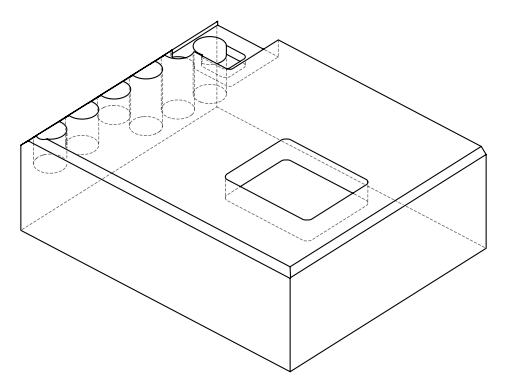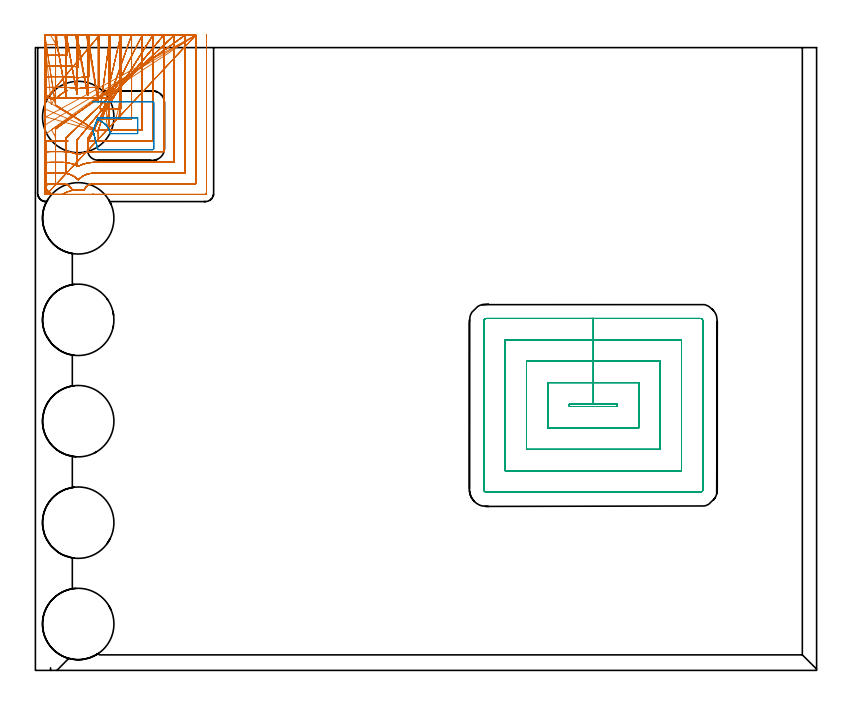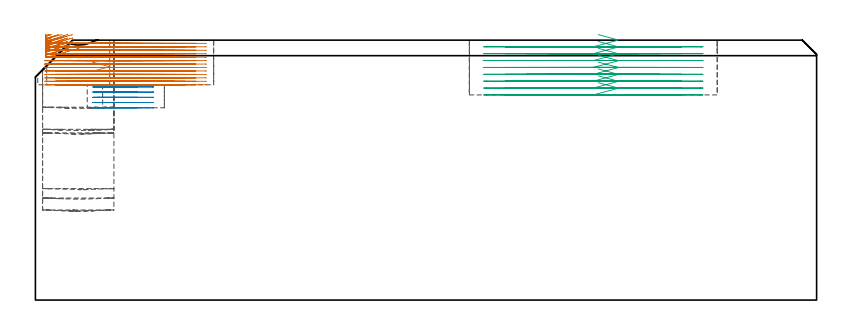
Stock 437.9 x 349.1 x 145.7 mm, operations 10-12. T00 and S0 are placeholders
(PLAN: 12 operations, 4 tool changes, 115.2 min)
(1 INDEXABLE_INSERT_DRILL_BLIND_HOLE_FROM_SOLID | STEP1POCKET | NXT0302_035 | 0.21 min | 63084 mm3)
(2 INDEXABLE_INSERT_DRILL_BLIND_HOLE_FROM_SOLID_1 | STEP1POCKET_1 | NXT0302_035 | 0.22 min | 65597 mm3)
(3 INDEXABLE_INSERT_DRILL_BLIND_HOLE_FROM_SOLID_2 | STEP1POCKET_2 | NXT0302_035 | 0.16 min | 47512 mm3)
(4 INDEXABLE_INSERT_DRILL_BLIND_HOLE_FROM_SOLID_3 | STEP1POCKET_3 | NXT0302_035 | 0.35 min | 104787 mm3)
(5 INDEXABLE_INSERT_DRILL_BLIND_HOLE_FROM_SOLID_4 | STEP1POCKET_4 | NXT0302_035 | 0.37 min | 111447 mm3)
(6 INDEXABLE_INSERT_DRILL_BLIND_HOLE_FROM_SOLID_5 | STEP1POCKET_5 | NXT0302_035 | 0.3 min | 119852 mm3)
(7 AREA_MILL | FG_CHAMFER_SURFACE | UGT0205_001 | 8.5 min | 11190 mm3)
(8 AREA_MILL_1 | FG_CHAMFER_SURFACE_1 | UGT0205_001 | 13.43 min | 16077 mm3)
(9 AREA_MILL_2 | FG_CHAMFER_SURFACE_2 | UGT0205_001 | 11.54 min | 50862 mm3)
(10 MILL_OPEN_POCKET | POCKET_OPEN | NXT0201_009 | Follow Part, ap 2, ae 75% | 56.84 min | 164980 mm3)
(11 MILL_OPEN_POCKET_1 | POCKET_OPEN_1 | NXT0201_011 | Follow Part, ap 3, ae 75% | 1.81 min | 16155 mm3)
(12 MILL_RECTANGULAR_POCKET | POCKET_RECTANGULAR_STRAIGHT | UGT0201_008 | Follow Part, ap 4, ae 75% | 21.52 min | 481241 mm3)
(TOOL NXT0302_035 | Index. Insert Drill 40mm [880-D4000L40-05] | D40 PA176 FL200 Z2)
(TOOL UGT0205_001 | Chamfer Mill 20 x 3 x 45 deg. | D20 FL50 Z2)
(TOOL NXT0201_009 | ENDMILL 8mm [2P460-0800-NA 1630] | D8 FL26 Z6)
(TOOL NXT0201_011 | ENDMILL 12mm [2P460-1200-NA 1630] | D12 FL38 Z6)
(TOOL UGT0201_008 | End Mill 16 mm | D16 FL32 Z4)
(OP 10 MILL_OPEN_POCKET)
G17 G21 G94 G90
T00 M6
G54
G17 G0 G90 X5.8 Y332.385 S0 M3
G43 Z155.826 H1
Z148.826
G94 G1 Y349.1 Z144.347 F250.
Y349.383 Z144.271
X5.879 Y349.941 Z144.12
X6.036 Y350.483 Z143.969
X6.152 Y350.741 Z143.893
G2 X9.298 Y350.8 R84. F500.
G1 X11.9
Y353.1
Y356.1 F250.
G0 X5.8 Y326.312 Z148.826
G1 Y344.722 Z143.893
G2 X9.298 Y344.8 R78. F500.
G1 X15.259
G2 X17.9 Y344.755 R78.
G1 Y353.1
Y356.1 F250.
G0 X7.631 Y320.943 Z148.826
G1 X7.206 Y321.236 Z148.687
X6.652 Y321.81 Z148.474
X6.223 Y322.482 Z148.26
X5.935 Y323.225 Z148.046
X5.8 Y324.011 Z147.833
Y324.294 Z147.757
Y338.715 Z143.893
G2 X9.298 Y338.8 R72. F500.
G1 X15.259
G2 X23.9 Y338.28 R72.
G1 Y353.1
Y356.1 F250.
G0 X13.031 Y321.858 Z148.826
G1 X12.353 Y321.201 Z148.573
X11.691 Y320.757 Z148.359
X10.954 Y320.453 Z148.145
X10.172 Y320.301 Z147.932
X9.375 Y320.306 Z147.718
X8.594 Y320.469 Z147.505
X7.862 Y320.783 Z147.291
X7.206 Y321.236 Z147.077
X6.652 Y321.81 Z146.864
X6.223 Y322.482 Z146.65
X5.935 Y323.225 Z146.437
X5.8 Y324.011 Z146.223
Y324.294 Z146.147
Y332.707 Z143.893
G2 X9.298 Y332.8 R66. F500.
G1 X15.259
G2 X23.992 Y332.22 R66.
X29.9 Y332.74 R66.
G1 Y353.1
Y356.1 F250.
G0 X18.075 Y325.06 Z148.826
G1 X17.819 Y324.968 Z148.753
X16.376 Y324.277 Z148.324
X15.888 Y323.991 Z148.172
X15.379 Y323.684 Z148.013
X14.139 Y322.801 Z147.605
X12.98 Y321.815 Z147.197
X12.558 Y321.396 Z147.038
X12.353 Y321.201 Z146.962
X11.691 Y320.757 Z146.749
X10.954 Y320.453 Z146.535
X10.172 Y320.301 Z146.322
X9.375 Y320.306 Z146.108
X8.594 Y320.469 Z145.894
X7.862 Y320.783 Z145.681
X7.206 Y321.236 Z145.467
X6.652 Y321.81 Z145.254
X6.223 Y322.482 Z145.04
X5.935 Y323.225 Z144.826
X5.8 Y324.011 Z144.613
Y326.698 Z143.893
G2 X9.298 Y326.8 R60. F500.
G1 X15.259
G2 X23.751 Y326.196 R60.
X24.234 Y326.196 R16.001
X32.725 Y326.8 R60.
G1 X35.9
Y353.1
Y356.1 F250.
X6.387 Y320.742 F500.
X7.886 Y320.782 F250.
G2 X9.298 Y320.8 R54.
G1 X11.748
X14.748
X32.981 F500.
X35.981 F250.
X41.9 F500.
Y353.1
Y356.1 F250.
X36.322 Y314.8 F500.
X39.322 F250.
X47.9 F500.
Y353.1
Y356.1 F250.
X36.937 Y308.8 F500.
X39.937 F250.
X53.9 F500.
Y353.1
Y356.1 F250.
X35.181 Y302.8 F500.
X38.181 F250.
X59.9 F500.
Y353.1
Y356.1 F250.
X29.732 Y296.8 F500.
X32.732 F250.
X65.9 F500.
Y353.1
Y356.1 F250.
G0 X5.801 Y278.192 Z148.826
G1 Y296.102 Z144.027
Y296.351 Z143.96
X5.832 Y296.599 Z143.893
G2 X9.298 Y296.8 R30. F500.
G1 X15.259
X18.259 F250.
G0 X5.801 Y272.135 Z148.826
G1 Y290.544 Z143.893
G2 X9.298 Y290.8 R24. F500.
G1 X15.259
G2 X23.992 Y289.155 R24.
X32.725 Y290.8 R24.
G1 X71.9
Y353.1
Y356.1 F250.
G0 X8.808 Y267.283 Z148.826
G1 X8.75 Y267.333 Z148.805
X8.076 Y267.839 Z148.579
X7.579 Y268.172 Z148.419
X7.343 Y268.329 Z148.343
X6.848 Y268.785 Z148.163
X6.436 Y269.317 Z147.982
X6.118 Y269.911 Z147.802
X5.905 Y270.549 Z147.622
X5.801 Y271.214 Z147.441
Y284.457 Z143.893
G2 X9.298 Y284.8 R18. F500.
G1 X15.259
G2 X23.992 Y282.539 R18.
X32.725 Y284.8 R18.
G1 X77.9
Y353.1
Y356.1 F250.
G0 X14.788 Y266.8 Z148.826
G1 X9.298 Z147.355
X8.803 Y267.287 Z147.169
X8.75 Y267.333 Z147.15
X8.076 Y267.839 Z146.924
X7.579 Y268.172 Z146.764
X7.343 Y268.329 Z146.688
X6.848 Y268.785 Z146.507
X6.436 Y269.317 Z146.327
X6.118 Y269.911 Z146.147
X5.905 Y270.549 Z145.966
X5.801 Y271.214 Z145.786
Y278.279 Z143.893
G2 X9.298 Y278.8 R12. F500.
G1 X15.259
G2 X23.992 Y275.03 R12.
X32.725 Y278.8 R12.
G1 X83.9
Y353.1
Y356.1 F250.
G0 X20.907 Y269.084 Z148.826
G1 X20.058 Y268.913 Z148.593
X18.546 Y268.45 Z148.17
X17.088 Y267.84 Z147.746
X16.586 Y267.578 Z147.595
X15.913 Y267.205 Z147.388
X15.333 Y266.849 Z147.206
X15.259 Y266.8 Z147.182
X9.298 Z145.585
X8.803 Y267.287 Z145.399
X8.75 Y267.333 Z145.38
X8.076 Y267.839 Z145.154
X7.579 Y268.172 Z144.994
X7.343 Y268.329 Z144.918
X6.848 Y268.785 Z144.738
X6.436 Y269.317 Z144.557
X6.118 Y269.911 Z144.377
X5.905 Y270.549 Z144.197
X5.801 Y271.214 Z144.016
Y271.497 Z143.941
Y271.675 Z143.893
G2 X9.298 Y272.8 R6. F500.
G1 X15.259
G2 X20.811 Y269.074 R6.
X27.172 Y269.073 R16.012
X32.725 Y272.8 R6.
G1 X89.9
Y353.1
Y356.1 F250.
X6.298 Y266.8 F500.
X9.298 F250.
X15.259
X18.259
X29.725 F500.
X32.725 F250.
X95.3 F500.
G3 X95.9 Y267.4 R0.6
G1 Y353.1
Y356.1 F250.
G0 X5.8 Y332.385 Z146.893
G1 Y349.383 Z142.338
X5.879 Y349.941 Z142.187
X6.036 Y350.483 Z142.036
X6.152 Y350.741 Z141.96
G2 X9.298 Y350.8 R84. F500.
G1 X11.9
Y353.1
Y356.1 F250.
G0 X5.8 Y326.312 Z146.893
G1 Y344.722 Z141.96
G2 X9.298 Y344.8 R78. F500.
G1 X15.259
G2 X17.9 Y344.755 R78.
G1 Y353.1
Y356.1 F250.
G0 X7.625 Y320.934 Z146.893
G1 X7.092 Y321.336 Z146.714
X6.583 Y321.9 Z146.511
X6.19 Y322.549 Z146.307
X5.925 Y323.261 Z146.104
X5.8 Y324.011 Z145.9
Y324.294 Z145.824
Y338.715 Z141.96
G2 X9.298 Y338.8 R72. F500.
G1 X15.259
G2 X23.9 Y338.28 R72.
G1 Y353.1
Y356.1 F250.
G0 X13.03 Y321.856 Z146.893
G1 X12.566 Y321.404 Z146.719
X12.362 Y321.208 Z146.643
X11.795 Y320.815 Z146.458
X11.169 Y320.525 Z146.274
X10.897 Y320.447 Z146.198
X10.625 Y320.369 Z146.122
X9.87 Y320.284 Z145.918
X9.113 Y320.343 Z145.715
X8.38 Y320.544 Z145.511
X7.699 Y320.879 Z145.308
X7.092 Y321.336 Z145.104
X6.583 Y321.9 Z144.901
X6.19 Y322.549 Z144.697
X5.925 Y323.261 Z144.494
X5.8 Y324.011 Z144.29
Y324.294 Z144.215
Y332.707 Z141.96
G2 X9.298 Y332.8 R66. F500.
G1 X15.259
G2 X23.992 Y332.22 R66.
X29.9 Y332.74 R66.
G1 Y353.1
Y356.1 F250.
G0 X18.075 Y325.055 Z146.893
G1 X17.726 Y324.926 Z146.793
X16.298 Y324.233 Z146.368
X15.811 Y323.944 Z146.216
X15.304 Y323.635 Z146.057
X14.476 Y323.057 Z145.786
X14.011 Y322.687 Z145.627
X13.505 Y322.278 Z145.453
X13.032 Y321.858 Z145.283
X12.566 Y321.404 Z145.109
X12.362 Y321.208 Z145.033
X11.795 Y320.815 Z144.848
X11.169 Y320.525 Z144.663
X10.897 Y320.447 Z144.588
X10.625 Y320.369 Z144.512
X9.87 Y320.284 Z144.308
X9.113 Y320.343 Z144.105
X8.38 Y320.544 Z143.901
X7.699 Y320.879 Z143.698
X7.092 Y321.336 Z143.494
X6.583 Y321.9 Z143.291
X6.19 Y322.549 Z143.087
X5.925 Y323.261 Z142.884
X5.8 Y324.011 Z142.68
Y324.294 Z142.604
Y326.698 Z141.96
G2 X9.298 Y326.8 R60. F500.
G1 X15.259
G2 X23.779 Y326.192 R60.
X24.205 Y326.192 R16.006
X32.725 Y326.8 R60.
G1 X35.9
Y353.1
Y356.1 F250.
X6.387 Y320.742 F500.
X7.886 Y320.782 F250.
G2 X9.298 Y320.8 R54.
G1 X11.748
X14.748
X32.975 F500.
X35.975 F250.
X41.9 F500.
Y353.1
Y356.1 F250.
X36.32 Y314.8 F500.
X39.32 F250.
X47.9 F500.
Y353.1
Y356.1 F250.
X36.937 Y308.8 F500.
X39.937 F250.
X53.9 F500.
Y353.1
Y356.1 F250.
X35.181 Y302.8 F500.
X38.181 F250.
X59.9 F500.
Y353.1
Y356.1 F250.
X29.732 Y296.8 F500.
X32.732 F250.
X65.9 F500.
Y353.1
Y356.1 F250.
G0 X5.801 Y278.192 Z146.893
G1 Y296.102 Z142.094
Y296.351 Z142.027
X5.832 Y296.599 Z141.96
G2 X9.298 Y296.8 R30. F500.
G1 X15.259
X18.259 F250.
G0 X5.801 Y272.135 Z146.893
G1 Y290.544 Z141.96
G2 X9.298 Y290.8 R24. F500.
G1 X15.259
G2 X23.992 Y289.155 R24.
X32.725 Y290.8 R24.
G1 X71.9
Y353.1
Y356.1 F250.
G0 X8.808 Y267.283 Z146.893
G1 X7.911 Y267.95 Z146.593
X7.579 Y268.172 Z146.486
X7.343 Y268.329 Z146.41
X6.848 Y268.785 Z146.23
X6.436 Y269.317 Z146.05
X6.118 Y269.911 Z145.869
X5.905 Y270.549 Z145.689
X5.801 Y271.214 Z145.508
Y271.497 Z145.433
Y284.457 Z141.96
G2 X9.298 Y284.8 R18. F500.
G1 X15.259
G2 X23.992 Y282.539 R18.
X32.725 Y284.8 R18.
G1 X77.9
Y353.1
Y356.1 F250.
G0 X14.788 Y266.8 Z146.893
G1 X9.298 Z145.422
X8.803 Y267.287 Z145.236
X8.75 Y267.333 Z145.217
X8.076 Y267.839 Z144.991
X7.911 Y267.95 Z144.938
X7.579 Y268.172 Z144.831
X7.343 Y268.329 Z144.755
X6.848 Y268.785 Z144.575
X6.436 Y269.317 Z144.394
X6.118 Y269.911 Z144.214
X5.905 Y270.549 Z144.033
X5.801 Y271.214 Z143.853
Y271.497 Z143.777
Y278.279 Z141.96
G2 X9.298 Y278.8 R12. F500.
G1 X15.259
G2 X23.992 Y275.03 R12.
X32.725 Y278.8 R12.
G1 X83.9
Y353.1
Y356.1 F250.
G0 X20.905 Y269.094 Z146.893
G1 X20.694 Y269.06 Z146.836
X19.242 Y268.683 Z146.434
X17.833 Y268.173 Z146.032
X17.318 Y267.937 Z145.88
X16.595 Y267.583 Z145.665
X15.912 Y267.204 Z145.455
X15.333 Y266.849 Z145.273
X15.259 Y266.8 Z145.25
X9.298 Z143.652
X8.803 Y267.287 Z143.466
X8.75 Y267.333 Z143.448
X8.076 Y267.839 Z143.222
X7.911 Y267.95 Z143.169
X7.579 Y268.172 Z143.061
X7.343 Y268.329 Z142.986
X6.848 Y268.785 Z142.805
X6.436 Y269.317 Z142.625
X6.118 Y269.911 Z142.444
X5.905 Y270.549 Z142.264
X5.801 Y271.214 Z142.084
Y271.497 Z142.008
Y271.675 Z141.96
G2 X9.298 Y272.8 R6. F500.
G1 X15.259
G2 X20.811 Y269.074 R6.
X27.172 Y269.073 R16.012
X32.725 Y272.8 R6.
G1 X89.9
Y353.1
Y356.1 F250.
X6.298 Y266.8 F500.
X9.298 F250.
X15.259
X18.259
X29.725 F500.
X32.725 F250.
X95.3 F500.
G3 X95.9 Y267.4 R0.6
G1 Y353.1
Y356.1 F250.
G0 X5.8 Y332.387 Z144.96
G1 Y349.1 Z140.482
Y349.383 Z140.406
X5.879 Y349.943 Z140.255
X6.037 Y350.485 Z140.103
X6.153 Y350.743 Z140.027
G2 X9.238 Y350.8 R84. F500.
G1 X11.9
Y353.1
Y356.1 F250.
G0 X5.8 Y326.315 Z144.96
G1 Y344.724 Z140.027
G2 X9.238 Y344.8 R78. F500.
G1 X15.259
G2 X17.9 Y344.755 R78.
G1 Y353.1
Y356.1 F250.
G0 X7.624 Y320.942 Z144.96
G1 X7.392 Y321.087 Z144.887
X6.881 Y321.545 Z144.703
X6.455 Y322.082 Z144.519
X6.128 Y322.684 Z144.336
X5.907 Y323.333 Z144.152
X5.8 Y324.011 Z143.968
Y324.294 Z143.892
Y338.718 Z140.027
G2 X9.238 Y338.8 R72. F500.
G1 X15.259
G2 X23.9 Y338.28 R72.
G1 Y353.1
Y356.1 F250.
G0 X13.027 Y321.853 Z144.96
G1 X12.566 Y321.404 Z144.788
X12.362 Y321.208 Z144.712
X11.8 Y320.818 Z144.529
X11.18 Y320.529 Z144.345
X10.521 Y320.349 Z144.162
X9.84 Y320.284 Z143.979
X9.158 Y320.336 Z143.796
X8.494 Y320.502 Z143.612
X8.234 Y320.613 Z143.537
X7.974 Y320.724 Z143.461
X7.392 Y321.087 Z143.277
X6.881 Y321.545 Z143.093
X6.455 Y322.082 Z142.91
X6.128 Y322.684 Z142.726
X5.907 Y323.333 Z142.542
X5.8 Y324.011 Z142.358
Y324.294 Z142.283
Y332.71 Z140.027
G2 X9.238 Y332.8 R66. F500.
G1 X15.259
G2 X23.999 Y332.219 R66.
X29.9 Y332.739 R66.
G1 Y353.1
Y356.1 F250.
G0 X18.072 Y325.049 Z144.96
G1 X17.471 Y324.815 Z144.787
X16.09 Y324.118 Z144.373
X15.244 Y323.59 Z144.106
X14.736 Y323.248 Z143.941
X14.206 Y322.852 Z143.764
X13.032 Y321.858 Z143.352
X12.566 Y321.404 Z143.178
X12.362 Y321.208 Z143.102
X11.8 Y320.818 Z142.919
X11.18 Y320.529 Z142.735
X10.521 Y320.349 Z142.552
X9.84 Y320.284 Z142.369
X9.158 Y320.336 Z142.186
X8.494 Y320.502 Z142.002
X8.234 Y320.613 Z141.926
X7.974 Y320.724 Z141.851
X7.392 Y321.087 Z141.667
X6.881 Y321.545 Z141.483
X6.455 Y322.082 Z141.3
X6.128 Y322.684 Z141.116
X5.907 Y323.333 Z140.932
X5.8 Y324.011 Z140.748
Y324.294 Z140.673
Y326.701 Z140.027
G2 X9.238 Y326.8 R60. F500.
G1 X15.259
G2 X23.779 Y326.192 R60.
X24.217 Y326.192 R16.006
X32.739 Y326.8 R60.
G1 X35.9
Y353.1
Y356.1 F250.
X6.384 Y320.745 F500.
X7.883 Y320.783 F250.
G2 X9.238 Y320.8 R54.
G1 X11.748
X14.748
X32.975 F500.
X35.975 F250.
X41.9 F500.
Y353.1
Y356.1 F250.
X36.32 Y314.8 F500.
X39.32 F250.
X47.9 F500.
Y353.1
Y356.1 F250.
X36.937 Y308.8 F500.
X39.937 F250.
X53.9 F500.
Y353.1
Y356.1 F250.
X35.181 Y302.8 F500.
X38.181 F250.
X59.9 F500.
Y353.1
Y356.1 F250.
X29.732 Y296.799 F500.
X32.732 Y296.8 F250.
X65.9 F500.
Y353.1
Y356.1 F250.
G0 X5.801 Y278.199 Z144.96
G1 Y296.102 Z140.163
Y296.355 Z140.095
X5.833 Y296.606 Z140.027
G2 X9.238 Y296.8 R30. F500.
G1 X15.259
X18.259 F250.
G0 X5.801 Y272.143 Z144.96
G1 Y290.553 Z140.027
G2 X9.238 Y290.8 R24. F500.
G1 X15.259
G2 X23.999 Y289.152 R24.
X32.739 Y290.8 R24.
G1 X71.9
Y353.1
Y356.1 F250.
G0 X8.793 Y267.285 Z144.96
G1 X8.743 Y267.338 Z144.941
X8.076 Y267.839 Z144.717
X7.343 Y268.329 Z144.481
X6.848 Y268.785 Z144.3
X6.436 Y269.317 Z144.12
X6.118 Y269.911 Z143.94
X5.905 Y270.549 Z143.759
X5.801 Y271.214 Z143.579
Y271.497 Z143.503
Y284.469 Z140.027
G2 X9.238 Y284.8 R18. F500.
G1 X15.259
G2 X23.999 Y282.536 R18.
X32.739 Y284.8 R18.
G1 X77.9
Y353.1
Y356.1 F250.
G0 X14.751 Y266.8 Z144.96
G1 X9.238 Z143.483
X8.743 Y267.338 Z143.287
X8.076 Y267.839 Z143.063
X7.343 Y268.329 Z142.827
X6.848 Y268.785 Z142.647
X6.436 Y269.317 Z142.466
X6.118 Y269.911 Z142.286
X5.905 Y270.549 Z142.106
X5.801 Y271.214 Z141.925
Y278.297 Z140.027
G2 X9.238 Y278.8 R12. F500.
G1 X15.259
G2 X23.999 Y275.023 R12.
X32.739 Y278.8 R12.
G1 X83.9
Y353.1
Y356.1 F250.
G0 X20.843 Y269.088 Z144.96
G1 X20.697 Y269.064 Z144.92
X19.244 Y268.686 Z144.518
X17.834 Y268.173 Z144.116
X17.32 Y267.937 Z143.964
X16.577 Y267.573 Z143.743
X15.912 Y267.204 Z143.539
X15.259 Y266.8 Z143.333
X9.238 Z141.72
X8.743 Y267.338 Z141.524
X8.076 Y267.839 Z141.3
X7.343 Y268.329 Z141.064
X6.848 Y268.785 Z140.884
X6.436 Y269.317 Z140.704
X6.118 Y269.911 Z140.523
X5.905 Y270.549 Z140.343
X5.801 Y271.214 Z140.162
Y271.497 Z140.087
Y271.718 Z140.027
G2 X9.238 Y272.8 R6. F500.
G1 X15.259
G2 X20.81 Y269.077 R6.
X27.188 Y269.077 R16.
X32.739 Y272.8 R6.
G1 X89.9
Y353.1
Y356.1 F250.
X6.238 Y266.8 F500.
X9.238 F250.
X15.259
X18.259
X29.739 F500.
X32.739 F250.
X95.3 F500.
G3 X95.9 Y267.4 R0.6
G1 Y353.1
Y356.1 F250.
G0 X5.8 Y332.433 Z143.027
G1 Y349.1 Z138.561
Y349.383 Z138.486
X5.884 Y349.965 Z138.328
X6.053 Y350.528 Z138.17
X6.172 Y350.785 Z138.095
G2 X7.753 Y350.8 R84. F500.
G1 X11.9
Y353.1
Y356.1 F250.
G0 X5.8 Y326.366 Z143.027
G1 Y344.776 Z138.095
G2 X7.753 Y344.8 R78. F500.
G1 X15.259
G2 X17.9 Y344.755 R78.
G1 Y353.1
Y356.1 F250.
G0 X7.581 Y320.977 Z143.027
G1 X7.219 Y321.225 Z142.91
X6.664 Y321.795 Z142.696
X6.232 Y322.464 Z142.483
X6.01 Y322.985 Z142.331
X5.872 Y323.491 Z142.191
X5.8 Y324.011 Z142.05
Y324.294 Z141.974
Y338.774 Z138.095
G2 X7.753 Y338.8 R72. F500.
G1 X15.259
G2 X23.9 Y338.28 R72.
G1 Y353.1
Y356.1 F250.
G0 X12.983 Y321.814 Z143.027
G1 X12.566 Y321.404 Z142.871
X12.362 Y321.208 Z142.795
X11.702 Y320.763 Z142.582
X10.967 Y320.457 Z142.368
X10.186 Y320.302 Z142.155
X9.389 Y320.305 Z141.941
X8.609 Y320.465 Z141.728
X7.876 Y320.775 Z141.515
X7.219 Y321.225 Z141.301
X6.664 Y321.795 Z141.088
X6.232 Y322.464 Z140.875
X6.01 Y322.985 Z140.723
X5.872 Y323.491 Z140.583
X5.8 Y324.011 Z140.442
Y324.294 Z140.366
Y332.771 Z138.095
G2 X7.753 Y332.8 R66. F500.
G1 X15.259
G2 X23.996 Y332.219 R66.
X29.9 Y332.739 R66.
G1 Y353.1
Y356.1 F250.
G0 X18.009 Y325.032 Z143.027
G1 X17.728 Y324.929 Z142.947
X17.215 Y324.689 Z142.796
X16.703 Y324.449 Z142.644
X16.111 Y324.13 Z142.464
X14.914 Y323.372 Z142.084
X14.434 Y323.013 Z141.924
X13.944 Y322.644 Z141.759
X13.003 Y321.834 Z141.427
X12.566 Y321.404 Z141.262
X12.362 Y321.208 Z141.186
X11.702 Y320.763 Z140.973
X10.967 Y320.457 Z140.76
X10.186 Y320.302 Z140.546
X9.389 Y320.305 Z140.333
X8.609 Y320.465 Z140.12
X7.876 Y320.775 Z139.906
X7.219 Y321.225 Z139.693
X6.664 Y321.795 Z139.48
X6.232 Y322.464 Z139.266
X6.01 Y322.985 Z139.115
X5.872 Y323.491 Z138.974
X5.8 Y324.011 Z138.834
Y324.294 Z138.758
Y326.768 Z138.095
G2 X7.753 Y326.8 R60. F500.
G1 X15.259
G2 X23.762 Y326.194 R60.
X24.229 Y326.194 R16.004
X32.733 Y326.8 R60.
G1 X35.9
Y353.1
Y356.1 F250.
X6.353 Y320.8 F500.
X7.853 F250.
X11.748
X14.748
X32.978 F500.
X35.978 F250.
X41.9 F500.
Y353.1
Y356.1 F250.
X36.321 Y314.8 F500.
X39.321 F250.
X47.9 F500.
Y353.1
Y356.1 F250.
X36.937 Y308.8 F500.
X39.937 F250.
X53.9 F500.
Y353.1
Y356.1 F250.
X35.181 Y302.8 F500.
X38.181 F250.
X59.9 F500.
Y353.1
Y356.1 F250.
X29.732 Y296.8 F500.
X32.732 F250.
X65.9 F500.
Y353.1
Y356.1 F250.
G0 X5.801 Y278.334 Z143.027
G1 X5.807 Y296.46 Z138.17
X5.852 Y296.74 Z138.095
G2 X7.753 Y296.8 R30. F500.
G1 X15.259
X18.259 F250.
G0 X5.801 Y272.311 Z143.027
G1 Y290.721 Z138.095
G2 X7.753 Y290.8 R24. F500.
G1 X15.259
G2 X23.996 Y289.153 R24.
X32.733 Y290.8 R24.
G1 X71.9
Y353.1
Y356.1 F250.
G0 X7.677 Y266.892 Z143.027
G1 X7.112 Y267.472 Z142.81
X6.902 Y267.663 Z142.734
X6.469 Y268.203 Z142.549
X6.134 Y268.81 Z142.363
X5.91 Y269.466 Z142.177
X5.801 Y270.15 Z141.992
Y270.433 Z141.916
Y284.694 Z138.095
G2 X7.753 Y284.8 R18. F500.
G1 X15.259
G2 X23.996 Y282.537 R18.
X32.733 Y284.8 R18.
G1 X77.9
Y353.1
Y356.1 F250.
G0 X13.687 Y266.8 Z143.027
G1 X7.753 Z141.437
X7.588 Y266.986 Z141.371
X7.198 Y267.394 Z141.219
X7.112 Y267.472 Z141.188
X6.902 Y267.663 Z141.112
X6.469 Y268.203 Z140.927
X6.134 Y268.81 Z140.741
X5.91 Y269.466 Z140.555
X5.801 Y270.15 Z140.369
Y270.433 Z140.294
Y278.64 Z138.095
G2 X7.753 Y278.8 R12. F500.
G1 X15.259
G2 X23.996 Y275.026 R12.
X32.733 Y278.8 R12.
G1 X83.9
Y353.1
Y356.1 F250.
G0 X19.412 Y268.725 Z143.027
G1 X19.16 Y268.658 Z142.957
X17.743 Y268.134 Z142.553
X16.382 Y267.48 Z142.148
X15.259 Y266.8 Z141.796
X7.753 Z139.785
X7.588 Y266.986 Z139.718
X7.198 Y267.394 Z139.567
X7.112 Y267.472 Z139.536
X6.902 Y267.663 Z139.46
X6.469 Y268.203 Z139.274
X6.134 Y268.81 Z139.089
X5.91 Y269.466 Z138.903
X5.801 Y270.15 Z138.717
Y270.433 Z138.641
Y272.474 Z138.095
G2 X7.753 Y272.8 R6. F500.
G1 X15.259
G2 X20.811 Y269.075 R6.
X27.181 Y269.075 R16.005
X32.733 Y272.8 R6.
G1 X89.9
Y353.1
Y356.1 F250.
X6.253 Y266.8 F500.
X7.753 F250.
X15.259 F500.
X18.259 F250.
X29.733 F500.
X32.733 F250.
X95.3 F500.
G3 X95.9 Y267.4 R0.6
G1 Y353.1
Y356.1 F250.
G0 X5.8 Y332.449 Z141.095
G1 Y349.1 Z136.633
Y349.383 Z136.557
X5.886 Y349.973 Z136.397
X6.059 Y350.543 Z136.238
X6.179 Y350.799 Z136.162
X6.547 Y350.8 F500.
X11.9
Y353.1
Y356.1 F250.
G0 X5.8 Y326.387 Z141.095
G1 Y344.796 Z136.162
G2 X6.547 Y344.8 R78. F500.
G1 X15.269
G2 X17.9 Y344.756 R78.
G1 Y353.1
Y356.1 F250.
G0 X7.564 Y320.989 Z141.095
G1 X7.207 Y321.235 Z140.978
X6.653 Y321.809 Z140.765
X6.223 Y322.481 Z140.551
X5.935 Y323.225 Z140.337
X5.8 Y324.011 Z140.124
Y338.796 Z136.162
G2 X6.547 Y338.8 R72. F500.
G1 X15.269
G2 X23.9 Y338.281 R72.
G1 Y353.1
Y356.1 F250.
G0 X12.966 Y321.798 Z141.095
G1 X12.561 Y321.399 Z140.942
X12.356 Y321.204 Z140.866
X11.694 Y320.759 Z140.653
X10.957 Y320.454 Z140.439
X10.175 Y320.301 Z140.225
X9.377 Y320.306 Z140.012
X8.596 Y320.469 Z139.798
X7.863 Y320.783 Z139.584
X7.207 Y321.235 Z139.371
X6.653 Y321.809 Z139.157
X6.223 Y322.481 Z138.943
X5.935 Y323.225 Z138.73
X5.8 Y324.011 Z138.516
Y332.796 Z136.162
G2 X6.547 Y332.8 R66. F500.
G1 X15.269
G2 X24.001 Y332.22 R66.
X29.9 Y332.739 R66.
G1 Y353.1
Y356.1 F250.
G0 X17.988 Y325.015 Z141.095
G1 X17.211 Y324.698 Z140.87
X16.136 Y324.145 Z140.546
X15.654 Y323.85 Z140.394
X15.146 Y323.531 Z140.234
X14.489 Y323.067 Z140.018
X14.02 Y322.694 Z139.858
X13.543 Y322.314 Z139.694
X12.997 Y321.829 Z139.499
X12.561 Y321.399 Z139.334
X12.356 Y321.204 Z139.259
X11.694 Y320.759 Z139.045
X10.957 Y320.454 Z138.831
X10.175 Y320.301 Z138.618
X9.377 Y320.306 Z138.404
X8.596 Y320.469 Z138.19
X7.863 Y320.783 Z137.976
X7.207 Y321.235 Z137.763
X6.653 Y321.809 Z137.549
X6.223 Y322.481 Z137.335
X5.935 Y323.225 Z137.122
X5.8 Y324.011 Z136.908
Y324.294 Z136.832
Y326.795 Z136.162
G2 X6.547 Y326.8 R60. F500.
G1 X15.269
G2 X23.771 Y326.194 R60.
X24.229 Y326.194 R16.004
X32.733 Y326.8 R60.
G1 X35.9
Y353.1
Y356.1 F250.
X6.353 Y320.8 F500.
X7.853 F250.
X11.748
X14.748
X32.978 F500.
X35.978 F250.
X41.9 F500.
Y353.1
Y356.1 F250.
X36.321 Y314.8 F500.
X39.321 F250.
X47.9 F500.
Y353.1
Y356.1 F250.
X36.937 Y308.8 F500.
X39.937 F250.
X53.9 F500.
Y353.1
Y356.1 F250.
X35.181 Y302.8 F500.
X38.181 F250.
X59.9 F500.
Y353.1
Y356.1 F250.
X29.732 Y296.8 F500.
X32.732 F250.
X65.9 F500.
Y353.1
Y356.1 F250.
G0 X5.801 Y278.388 Z141.095
G1 Y296.385 Z136.272
X5.812 Y296.513 Z136.238
X5.861 Y296.792 Z136.162
G2 X6.547 Y296.8 R30. F500.
G1 X15.259
X18.259 F250.
G0 X5.801 Y272.379 Z141.095
G1 Y290.788 Z136.162
G2 X6.547 Y290.8 R24. F500.
G1 X15.269
G2 X24.001 Y289.155 R24.
X32.733 Y290.8 R24.
G1 X71.9
Y353.1
Y356.1 F250.
G0 X6.829 Y266.8 Z141.095
G1 X6.547 Z141.019
X6.262 Y267.394 Z140.843
X6.131 Y267.644 Z140.767
X5.908 Y268.296 Z140.582
X5.801 Y268.975 Z140.398
Y269.258 Z140.322
Y284.785 Z136.162
G2 X6.547 Y284.8 R18. F500.
G1 X15.269
G2 X24.001 Y282.54 R18.
X32.733 Y284.8 R18.
G1 X77.9
Y353.1
Y356.1 F250.
G0 X12.837 Y266.8 Z141.095
G1 X6.547 Z139.409
X6.262 Y267.394 Z139.233
X6.131 Y267.644 Z139.157
X5.908 Y268.296 Z138.973
X5.801 Y268.975 Z138.788
Y269.258 Z138.712
Y278.777 Z136.162
G2 X6.547 Y278.8 R12. F500.
G1 X15.269
G2 X24.001 Y275.031 R12.
X32.733 Y278.8 R12.
G1 X83.9
Y353.1
Y356.1 F250.
G0 X18.472 Y268.405 Z141.095
G1 X18.223 Y268.321 Z141.024
X16.958 Y267.768 Z140.654
X15.745 Y267.109 Z140.284
X15.269 Y266.8 Z140.132
X6.547 Z137.795
X6.262 Y267.394 Z137.619
X6.131 Y267.644 Z137.543
X5.908 Y268.296 Z137.359
X5.801 Y268.975 Z137.174
Y272.753 Z136.162
G2 X6.547 Y272.8 R6. F500.
G1 X15.269
G2 X20.822 Y269.071 R6.
X24.182 Y269.394 R16.101
X27.181 Y269.075 R16.005
X32.733 Y272.8 R6.
G1 X89.9
Y353.1
Y356.1 F250.
G0 X24.449 Y269.391 Z141.095
G1 X24.182 Y269.394 Z141.023
X23.614 Y269.399 Z140.871
X22.237 Y269.304 Z140.501
X20.873 Y269.092 Z140.131
X19.531 Y268.763 Z139.761
X18.223 Y268.321 Z139.391
X16.958 Y267.768 Z139.021
X15.745 Y267.109 Z138.651
X15.269 Y266.8 Z138.499
X6.547 Z136.162
X15.269 F500.
X18.269 F250.
X29.733 F500.
X32.733 F250.
X95.3 F500.
G3 X95.9 Y267.4 R0.6
G1 Y353.1
Y356.1 F250.
G0 X46.942 Y356.091 Z134.229
G1 X47.174 Y353.1
G2 X47.3 Y349.849 R42. F500.
G1 Y322.933
G2 X45.323 Y310.2 R42.
X45.742 Y308.8 R42.
G1 X53.9
Y353.1
Y356.1 F250.
X40.882 Y356.088
X41.153 Y353.1
G2 X41.3 Y349.849 R36. F500.
G1 Y322.933
G2 X39.806 Y312.671 R36.
X39.806 Y307.731 R16.002
X40.903 Y302.8 R36.
G1 X59.9
Y353.1
Y356.1 F250.
X34.798 Y356.082
X35.123 Y353.1
G2 X35.3 Y349.849 R30. F500.
G1 Y322.933
G2 X35.268 Y321.557 R30.
G1 X35.131 Y318.56 F250.
X28.672 Y356.072 F500.
X29.079 Y353.1 F250.
G2 X29.3 Y349.849 R24. F500.
G1 Y325.295
Y322.295 F250.
X22.462 Y356.051 F500.
X23.004 Y353.1 F250.
G2 X23.3 Y349.849 R18. F500.
G1 Y326.183
Y323.183 F250.
G0 Z155.826
X16.039 Y355.988
Z134.229
G1 X16.851 Y353.1
G2 X17.3 Y349.849 R12. F500.
G1 Y324.728
Y321.728 F250.
G0 Z155.826
X8.718 Y355.622
Z134.229
G1 X10.343 Y353.1
G2 X11.3 Y349.849 R6. F500.
G1 Y322.933
G2 X10.462 Y319.875 R6.
G1 X8.933 Y317.294 F250.
X5.3 Y352.849 F500.
Y349.849 F250.
Y322.933 F500.
Y319.933 F250.
X35.13 Y301.846 F500.
X35.268 Y298.849 F250.
G2 X35.3 Y297.467 R30. F500.
G1 Y296.8
X65.9
Y353.1
Y356.1 F250.
G0 Z155.826
X29.3 Y298.11
Z134.229
G1 Y295.11
Y290.553 F500.
G2 X32.737 Y290.8 R24.
G1 X71.9
Y353.1
Y356.1 F250.
X23.3 Y297.22 F500.
Y294.22 F250.
Y282.909 F500.
G2 X24.003 Y282.539 R18.
X32.737 Y284.8 R18.
G1 X77.9
Y353.1
Y356.1 F250.
X17.3 Y298.673 F500.
Y295.673 F250.
Y278.627 F500.
G2 X24.003 Y275.029 R12.
X32.737 Y278.8 R12.
G1 X83.9
Y353.1
Y356.1 F250.
X8.93 Y303.108 F500.
X10.461 Y300.528 F250.
G2 X11.3 Y297.467 R6. F500.
G1 Y272.8
X15.269
G2 X20.822 Y269.071 R6.
X25.037 Y269.364 R16.101
X27.186 Y269.077 R15.997
X32.737 Y272.8 R6.
G1 X89.9
Y353.1
Y356.1 F250.
X5.3 Y300.467 F500.
Y297.467 F250.
Y267.4 F500.
G3 X5.9 Y266.8 R0.6
G1 X15.269
X18.269 F250.
X29.737 F500.
X32.737 F250.
X95.3 F500.
G3 X95.9 Y267.4 R0.6
G1 Y353.1
Y356.1 F250.
G0 X47.258 Z132.296
G1 X47.297 Y353.1
G2 X47.3 Y352.566 R42. F500.
G1 Y317.733
G2 X46.619 Y310.199 R42.
X46.85 Y308.8 R42.
G1 X53.9
Y353.1
Y356.1 F250.
X41.252
X41.296 Y353.1
G2 X41.3 Y352.566 R36. F500.
G1 Y317.733
G2 X40.503 Y310.199 R36.
X41.3 Y302.8 R36.
G1 X59.9
Y353.1
Y356.1 F250.
X35.242
X35.295 Y353.1
G2 X35.3 Y352.566 R30. F500.
G1 Y321.526
Y318.526 F250.
X29.227 Y356.099 F500.
X29.294 Y353.1 F250.
G2 X29.3 Y352.566 R24. F500.
G1 Y325.295
Y322.295 F250.
X23.203 Y356.099 F500.
X23.292 Y353.1 F250.
G2 X23.3 Y352.566 R18. F500.
G1 Y326.183
Y323.183 F250.
X17.155 Y356.097 F500.
X17.288 Y353.1 F250.
G2 X17.3 Y352.566 R12. F500.
G1 Y324.728
Y321.728 F250.
X11.009 Y356.088 F500.
X11.276 Y353.1 F250.
G2 X11.3 Y352.566 R6. F500.
G1 Y319.931
Y316.931 F250.
X5.3 Y355.566 F500.
Y352.566 F250.
Y317.733 F500.
Y314.733 F250.
X35.3 Y301.877 F500.
Y298.877 F250.
Y296.8 F500.
X65.9
Y353.1
Y356.1 F250.
X29.3 Y298.106 F500.
Y295.106 F250.
Y290.552 F500.
G2 X32.739 Y290.8 R24.
G1 X71.9
Y353.1
Y356.1 F250.
X23.3 Y297.216 F500.
Y294.216 F250.
Y282.907 F500.
G2 X24.002 Y282.537 R18.
X32.739 Y284.8 R18.
G1 X77.9
Y353.1
Y356.1 F250.
X17.3 Y298.674 F500.
Y295.674 F250.
Y278.626 F500.
G2 X24.002 Y275.026 R12.
X32.739 Y278.8 R12.
G1 X83.9
Y353.1
Y356.1 F250.
X11.3 Y303.469 F500.
Y300.469 F250.
Y272.8 F500.
X15.265
G2 X20.816 Y269.076 R6.
X27.188 Y269.076 R15.997
X32.739 Y272.8 R6.
G1 X89.9
Y353.1
Y356.1 F250.
X5.3 Y305.665 F500.
Y302.665 F250.
Y267.4 F500.
G3 X5.9 Y266.8 R0.6
G1 X15.265
X18.265 F250.
X29.739 F500.
X32.739 F250.
X95.3 F500.
G3 X95.9 Y267.4 R0.6
G1 Y353.1
Y356.1 F250.
G0 X47.3 Z130.364
G1 Y353.1
Y313.452 F500.
G2 X47.174 Y310.201 R42.
X47.259 Y308.8 R42.
G1 X53.9
Y353.1
Y356.1 F250.
X41.3
Y353.1
Y313.452 F500.
G2 X41.153 Y310.201 R36.
X41.3 Y306.951 R36.
G1 Y302.8
X59.9
Y353.1
Y356.1 F250.
X35.3
Y353.1
Y321.526 F500.
Y318.526 F250.
X29.3 Y356.1 F500.
Y353.1 F250.
Y325.295 F500.
Y322.295 F250.
X23.3 Y356.1 F500.
Y353.1 F250.
Y326.183 F500.
Y323.183 F250.
X17.3 Y356.1 F500.
Y353.1 F250.
Y324.728 F500.
Y321.728 F250.
X11.3 Y356.1 F500.
Y353.1 F250.
Y319.928 F500.
Y316.928 F250.
X5.3 Y356.099 F500.
Y353.099 F250.
Y313.452 F500.
Y310.452 F250.
X35.3 Y301.877 F500.
Y298.877 F250.
Y296.8 F500.
X65.9
Y353.1
Y356.1 F250.
X29.3 Y298.106 F500.
Y295.106 F250.
Y290.552 F500.
G2 X32.739 Y290.8 R24.
G1 X71.9
Y353.1
Y356.1 F250.
X23.3 Y297.217 F500.
Y294.217 F250.
Y282.907 F500.
G2 X24.002 Y282.537 R18.
X32.739 Y284.8 R18.
G1 X77.9
Y353.1
Y356.1 F250.
X17.3 Y298.674 F500.
Y295.674 F250.
Y278.626 F500.
G2 X24.002 Y275.026 R12.
X32.739 Y278.8 R12.
G1 X83.9
Y353.1
Y356.1 F250.
X11.3 Y303.471 F500.
Y300.471 F250.
Y272.8 F500.
X15.265
G2 X20.816 Y269.076 R6.
X27.188 Y269.076 R15.997
X32.739 Y272.8 R6.
G1 X89.9
Y353.1
Y356.1 F250.
X5.3 Y309.951 F500.
Y306.951 F250.
Y267.4 F500.
G3 X5.9 Y266.8 R0.6
G1 X15.265
X18.265 F250.
X29.739 F500.
X32.739 F250.
X95.3 F500.
G3 X95.9 Y267.4 R0.6
G1 Y353.1
Y356.1 F250.
G0 X47.3 Z128.431
G1 Y353.1
Y308.8 F500.
X53.9
Y353.1
Y356.1 F250.
X41.3
Y353.1
Y302.8 F500.
X59.9
Y353.1
Y356.1 F250.
X35.3
Y353.1
Y321.525 F500.
Y318.525 F250.
X29.3 Y356.1 F500.
Y353.1 F250.
Y325.293 F500.
Y322.293 F250.
X23.3 Y356.1 F500.
Y353.1 F250.
Y326.181 F500.
Y323.181 F250.
X17.3 Y356.1 F500.
Y353.1 F250.
Y324.725 F500.
Y321.725 F250.
X11.3 Y356.1 F500.
Y353.1 F250.
Y319.928 F500.
Y316.928 F250.
X35.3 Y301.875 F500.
Y298.875 F250.
Y296.8 F500.
X65.9
Y353.1
Y356.1 F250.
X29.3 Y298.105 F500.
Y295.105 F250.
Y290.552 F500.
G2 X32.74 Y290.8 R24.
G1 X71.9
Y353.1
Y356.1 F250.
X23.3 Y297.217 F500.
Y294.217 F250.
Y282.906 F500.
G2 X24.002 Y282.537 R18.
X32.74 Y284.8 R18.
G1 X77.9
Y353.1
Y356.1 F250.
X17.3 Y298.672 F500.
Y295.672 F250.
Y278.626 F500.
G2 X24.002 Y275.025 R12.
X32.74 Y278.8 R12.
G1 X83.9
Y353.1
Y356.1 F250.
X11.3 Y303.473 F500.
Y300.473 F250.
Y272.8 F500.
X15.263
G2 X20.815 Y269.077 R6.
X27.189 Y269.077 R15.997
X32.74 Y272.8 R6.
G1 X89.9
Y353.1
Y356.1 F250.
X5.3
Y353.1
Y267.4 F500.
G3 X5.9 Y266.8 R0.6
G1 X15.263
X18.263 F250.
G0 X32.245 Y267.12 Z133.364
G1 X32.266 Y267.109 Z133.357
X32.74 Y266.8 Z133.206
X41.649 Z130.818
X32.74 Z128.431
X95.3 F500.
G3 X95.9 Y267.4 R0.6
G1 Y353.1
Y356.1 F250.
G0 X47.3 Z126.498
G1 Y353.1
Y308.8 F500.
X53.9
Y353.1
Y356.1 F250.
X41.3
Y353.1
Y302.8 F500.
X59.9
Y353.1
Y356.1 F250.
X35.3
Y353.1
Y321.522 F500.
Y318.522 F250.
X29.3 Y356.1 F500.
Y353.1 F250.
Y325.293 F500.
Y322.293 F250.
X23.3 Y356.1 F500.
Y353.1 F250.
Y326.181 F500.
Y323.181 F250.
X17.3 Y356.1 F500.
Y353.1 F250.
Y324.725 F500.
Y321.725 F250.
X11.3 Y356.1 F500.
Y353.1 F250.
Y319.928 F500.
Y316.928 F250.
X35.3 Y301.88 F500.
Y298.88 F250.
Y296.8 F500.
X65.9
Y353.1
Y356.1 F250.
X29.3 Y298.11 F500.
Y295.11 F250.
Y290.552 F500.
G2 X32.741 Y290.8 R24.
G1 X71.9
Y353.1
Y356.1 F250.
X23.3 Y297.221 F500.
Y294.221 F250.
Y282.904 F500.
G2 X24. Y282.535 R18.
X32.741 Y284.8 R18.
G1 X77.9
Y353.1
Y356.1 F250.
X17.3 Y298.673 F500.
Y295.673 F250.
Y278.625 F500.
G2 X24. Y275.022 R12.
X32.741 Y278.8 R12.
G1 X83.9
Y353.1
Y356.1 F250.
X11.3 Y303.473 F500.
Y300.473 F250.
Y272.8 F500.
X15.259
G2 X20.81 Y269.078 R6.
X27.19 Y269.078 R15.999
X32.741 Y272.8 R6.
G1 X89.9
Y353.1
Y356.1 F250.
X5.3
Y353.1
Y267.4 F500.
G3 X5.9 Y266.8 R0.6
G1 X15.259
X18.259 F250.
X29.741 F500.
X32.741 F250.
X95.3 F500.
G3 X95.9 Y267.4 R0.6
G1 Y353.1
Y356.1 F250.
G0 X47.3 Z124.565
G1 Y353.1
Y308.8 F500.
X53.9
Y353.1
Y356.1 F250.
X41.3
Y353.1
Y302.8 F500.
X59.9
Y353.1
Y356.1 F250.
X35.3
Y353.1
Y321.522 F500.
Y318.522 F250.
X29.3 Y356.1 F500.
Y353.1 F250.
Y325.293 F500.
Y322.293 F250.
X23.3 Y356.1 F500.
Y353.1 F250.
Y326.182 F500.
Y323.182 F250.
X17.3 Y356.1 F500.
Y353.1 F250.
Y324.728 F500.
Y321.728 F250.
X11.3 Y356.1 F500.
Y353.1 F250.
Y319.928 F500.
Y316.928 F250.
X35.3 Y301.88 F500.
Y298.88 F250.
Y296.8 F500.
X65.9
Y353.1
Y356.1 F250.
X29.3 Y298.11 F500.
Y295.11 F250.
Y290.554 F500.
G2 X32.728 Y290.8 R24.
G1 X71.9
Y353.1
Y356.1 F250.
X23.3 Y297.221 F500.
Y294.221 F250.
Y282.904 F500.
G2 X23.994 Y282.539 R18.
X32.728 Y284.8 R18.
G1 X77.9
Y353.1
Y356.1 F250.
X17.3 Y298.673 F500.
Y295.673 F250.
Y278.625 F500.
G2 X23.994 Y275.029 R12.
X32.728 Y278.8 R12.
G1 X83.9
Y353.1
Y356.1 F250.
X11.3 Y303.471 F500.
Y300.471 F250.
Y272.8 F500.
X15.259
G2 X20.812 Y269.074 R6.
X27.176 Y269.074 R16.01
X32.728 Y272.8 R6.
G1 X89.9
Y353.1
Y356.1 F250.
X5.3
Y353.1
Y267.4 F500.
G3 X5.9 Y266.8 R0.6
G1 X15.259
X18.259 F250.
X29.728 F500.
X32.728 F250.
X95.3 F500.
G3 X95.9 Y267.4 R0.6
G1 Y353.1
Y356.1 F250.
G0 X47.3 Z122.633
G1 Y353.1
Y308.8 F500.
X53.9
Y353.1
Y356.1 F250.
X41.3
Y353.1
Y302.8 F500.
X59.9
Y353.1
Y356.1 F250.
X35.3
Y353.1
Y321.522 F500.
Y318.522 F250.
X29.3 Y356.1 F500.
Y353.1 F250.
Y325.293 F500.
Y322.293 F250.
X23.3 Y356.1 F500.
Y353.1 F250.
Y326.182 F500.
Y323.182 F250.
X17.3 Y356.1 F500.
Y353.1 F250.
Y324.728 F500.
Y321.728 F250.
X11.3 Y356.1 F500.
Y353.1 F250.
Y319.925 F500.
Y316.925 F250.
X35.3 Y301.88 F500.
Y298.88 F250.
Y296.8 F500.
X65.9
Y353.1
Y356.1 F250.
X29.3 Y298.11 F500.
Y295.11 F250.
Y290.554 F500.
G2 X32.728 Y290.8 R24.
G1 X71.9
Y353.1
Y356.1 F250.
X23.3 Y297.221 F500.
Y294.221 F250.
Y282.904 F500.
G2 X23.994 Y282.539 R18.
X32.728 Y284.8 R18.
G1 X77.9
Y353.1
Y356.1 F250.
X17.3 Y298.673 F500.
Y295.673 F250.
Y278.625 F500.
G2 X23.994 Y275.029 R12.
X32.728 Y278.8 R12.
G1 X83.9
Y353.1
Y356.1 F250.
X11.3 Y303.473 F500.
Y300.473 F250.
Y272.8 F500.
X15.26
G2 X20.812 Y269.074 R6.
X27.176 Y269.074 R16.01
X32.728 Y272.8 R6.
G1 X89.9
Y353.1
Y356.1 F250.
X5.3
Y353.1
Y267.4 F500.
G3 X5.9 Y266.8 R0.6
G1 X15.26
X18.26 F250.
X29.728 F500.
X32.728 F250.
X95.3 F500.
G3 X95.9 Y267.4 R0.6
G1 Y353.1
Y356.1 F250.
G0 X47.3 Z120.7
G1 Y353.1
Y308.8 F500.
X53.9
Y353.1
Y356.1 F250.
X41.3
Y353.1
Y302.8 F500.
X59.9
Y353.1
Y356.1 F250.
X35.3
Y353.1
Y321.522 F500.
Y318.522 F250.
X29.3 Y356.1 F500.
Y353.1 F250.
Y325.293 F500.
Y322.293 F250.
X23.3 Y356.1 F500.
Y353.1 F250.
Y326.182 F500.
Y323.182 F250.
X17.3 Y356.1 F500.
Y353.1 F250.
Y324.728 F500.
Y321.728 F250.
X11.3 Y356.1 F500.
Y353.1 F250.
Y319.925 F500.
Y316.925 F250.
X35.3 Y301.88 F500.
Y298.88 F250.
Y296.8 F500.
X65.9
Y353.1
Y356.1 F250.
X29.3 Y298.11 F500.
Y295.11 F250.
Y290.552 F500.
G2 X32.74 Y290.8 R24.
G1 X71.9
Y353.1
Y356.1 F250.
X23.3 Y297.221 F500.
Y294.221 F250.
Y282.905 F500.
G2 X24. Y282.536 R18.
X32.74 Y284.8 R18.
G1 X77.9
Y353.1
Y356.1 F250.
X17.3 Y298.673 F500.
Y295.673 F250.
Y278.625 F500.
G2 X24. Y275.023 R12.
X32.74 Y278.8 R12.
G1 X83.9
Y353.1
Y356.1 F250.
X11.3 Y303.473 F500.
Y300.473 F250.
Y272.8 F500.
X15.26
G2 X20.811 Y269.078 R6.
X27.189 Y269.077 R16.
X32.74 Y272.8 R6.
G1 X89.9
Y353.1
Y356.1 F250.
X5.3
Y353.1
Y267.4 F500.
G3 X5.9 Y266.8 R0.6
G1 X15.26
X18.26 F250.
X29.74 F500.
X32.74 F250.
X95.3 F500.
G3 X95.9 Y267.4 R0.6
G1 Y353.1
Y356.1 F250.
G0 Z155.826
M5
M2
(OP 11 MILL_OPEN_POCKET_1)
G17 G21 G94 G90
T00 M6
G54
G17 G0 G90 X35.111 Y308.813 S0 M3
G43 Z155.826 H1
Z119.5
G94 G1 X37.687 Y307.276 F250.
G2 X41.795 Y301.779 R9. F500.
G1 X42.02 Y300.9
X57.3
Y309.8
X37.991
X34.991 F250.
X32.332 Y302.453 F500.
X33.076 Y299.547 F250.
X34.919 Y292.351 F500.
G3 X35.5 Y291.9 R0.6
G1 X65.7
G3 X66.3 Y292.5 R0.6
G1 Y318.2
G3 X65.7 Y318.8 R0.6
G1 X35.045
X32.045 F250.
G0 X35.111 Y308.813 Z116.575
G1 X37.687 Y307.276
G2 X41.795 Y301.779 R9. F500.
G1 X42.02 Y300.9
X57.3
Y309.8
X37.991
X34.991 F250.
X32.332 Y302.453 F500.
X33.076 Y299.547 F250.
X34.919 Y292.351 F500.
G3 X35.5 Y291.9 R0.6
G1 X65.7
G3 X66.3 Y292.5 R0.6
G1 Y318.2
G3 X65.7 Y318.8 R0.6
G1 X35.045
X32.045 F250.
G0 X35.111 Y308.811 Z113.65
G1 X37.688 Y307.274
G2 X41.795 Y301.777 R9. F500.
G1 X42.02 Y300.9
X57.3
Y309.8
X37.992
X34.992 F250.
X32.333 Y302.451 F500.
X33.077 Y299.545 F250.
X34.919 Y292.351 F500.
G3 X35.5 Y291.9 R0.6
G1 X65.7
G3 X66.3 Y292.5 R0.6
G1 Y318.2
G3 X65.7 Y318.8 R0.6
G1 X35.045
X32.045 F250.
G0 X35.111 Y308.811 Z110.725
G1 X37.688 Y307.274
G2 X41.795 Y301.777 R9. F500.
G1 X42.02 Y300.9
X57.3
Y309.8
X37.992
X34.992 F250.
X32.333 Y302.451 F500.
X33.077 Y299.545 F250.
X34.919 Y292.351 F500.
G3 X35.5 Y291.9 R0.6
G1 X65.7
G3 X66.3 Y292.5 R0.6
G1 Y318.2
G3 X65.7 Y318.8 R0.6
G1 X35.045
X32.045 F250.
G0 X35.111 Y308.813 Z107.8
G1 X37.687 Y307.276
G2 X41.795 Y301.779 R9. F500.
G1 X42.02 Y300.9
X57.3
Y309.8
X37.991
X34.991 F250.
X32.332 Y302.453 F500.
X33.076 Y299.547 F250.
X34.919 Y292.351 F500.
G3 X35.5 Y291.9 R0.6
G1 X65.7
G3 X66.3 Y292.5 R0.6
G1 Y318.2
G3 X65.7 Y318.8 R0.6
G1 X35.045
X32.045 F250.
G0 Z155.826
M5
M2
(OP 12 MILL_RECTANGULAR_POCKET)
G17 G21 G94 G90
T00 M6
G54
G17 G0 G90 X315.474 Y147.9 S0 M3
G43 Z155.826 H0
Z148.826
G94 G1 X326.2 Z145.951 F250.
Y149.3 Z145.576
X312.75 Z141.972
X299.3 F500.
Y147.9
X326.2
Y149.3
X312.75
Y161.3
X287.3
Y135.9
X338.2
Y161.3
X312.75
Y173.3
X275.3
Y123.9
X350.2
Y173.3
X312.75
Y185.3
X263.3
Y111.9
X362.2
Y185.3
X312.75
Y197.3
X252.8
G3 X251.3 Y195.8 R1.5
G1 Y101.4
G3 X252.8 Y99.9 R1.5
G1 X372.7
G3 X374.2 Y101.4 R1.5
G1 Y195.8
G3 X372.7 Y197.3 R1.5
G1 X312.75
X311.75
G0 X315.474 Y147.9 Z144.972
G1 X326.2 Z142.098 F250.
Y149.3 Z141.723
X312.75 Z138.119
X299.3 F500.
Y147.9
X326.2
Y149.3
X312.75
Y161.3
X287.3
Y135.9
X338.2
Y161.3
X312.75
Y173.3
X275.3
Y123.9
X350.2
Y173.3
X312.75
Y185.3
X263.3
Y111.9
X362.2
Y185.3
X312.75
Y197.3
X252.8
G3 X251.3 Y195.8 R1.5
G1 Y101.4
G3 X252.8 Y99.9 R1.5
G1 X372.7
G3 X374.2 Y101.4 R1.5
G1 Y195.8
G3 X372.7 Y197.3 R1.5
G1 X312.75
X311.75
G0 X315.474 Y147.9 Z141.119
G1 X326.2 Z138.245 F250.
Y149.3 Z137.87
X312.75 Z134.266
X299.3 F500.
Y147.9
X326.2
Y149.3
X312.75
Y161.3
X287.3
Y135.9
X338.2
Y161.3
X312.75
Y173.3
X275.3
Y123.9
X350.2
Y173.3
X312.75
Y185.3
X263.3
Y111.9
X362.2
Y185.3
X312.75
Y197.3
X252.8
G3 X251.3 Y195.8 R1.5
G1 Y101.4
G3 X252.8 Y99.9 R1.5
G1 X372.7
G3 X374.2 Y101.4 R1.5
G1 Y195.8
G3 X372.7 Y197.3 R1.5
G1 X312.75
X311.75
G0 X315.474 Y147.9 Z137.266
G1 X326.2 Z134.392 F250.
Y149.3 Z134.017
X312.75 Z130.413
X299.3 F500.
Y147.9
X326.2
Y149.3
X312.75
Y161.3
X287.3
Y135.9
X338.2
Y161.3
X312.75
Y173.3
X275.3
Y123.9
X350.2
Y173.3
X312.75
Y185.3
X263.3
Y111.9
X362.2
Y185.3
X312.75
Y197.3
X252.8
G3 X251.3 Y195.8 R1.5
G1 Y101.4
G3 X252.8 Y99.9 R1.5
G1 X372.7
G3 X374.2 Y101.4 R1.5
G1 Y195.8
G3 X372.7 Y197.3 R1.5
G1 X312.75
X311.75
G0 X315.474 Y147.9 Z133.413
G1 X326.2 Z130.539 F250.
Y149.3 Z130.164
X312.75 Z126.56
X299.3 F500.
Y147.9
X326.2
Y149.3
X312.75
Y161.3
X287.3
Y135.9
X338.2
Y161.3
X312.75
Y173.3
X275.3
Y123.9
X350.2
Y173.3
X312.75
Y185.3
X263.3
Y111.9
X362.2
Y185.3
X312.75
Y197.3
X252.8
G3 X251.3 Y195.8 R1.5
G1 Y101.4
G3 X252.8 Y99.9 R1.5
G1 X372.7
G3 X374.2 Y101.4 R1.5
G1 Y195.8
G3 X372.7 Y197.3 R1.5
G1 X312.75
X311.75
G0 X315.474 Y147.9 Z129.56
G1 X326.2 Z126.685 F250.
Y149.3 Z126.31
X312.75 Z122.706
X299.3 F500.
Y147.9
X326.2
Y149.3
X312.75
Y161.3
X287.3
Y135.9
X338.2
Y161.3
X312.75
Y173.3
X275.3
Y123.9
X350.2
Y173.3
X312.75
Y185.3
X263.3
Y111.9
X362.2
Y185.3
X312.75
Y197.3
X252.8
G3 X251.3 Y195.8 R1.5
G1 Y101.4
G3 X252.8 Y99.9 R1.5
G1 X372.7
G3 X374.2 Y101.4 R1.5
G1 Y195.8
G3 X372.7 Y197.3 R1.5
G1 X312.75
X311.75
G0 X315.474 Y147.9 Z125.706
G1 X326.2 Z122.832 F250.
Y149.3 Z122.457
X312.75 Z118.853
X299.3 F500.
Y147.9
X326.2
Y149.3
X312.75
Y161.3
X287.3
Y135.9
X338.2
Y161.3
X312.75
Y173.3
X275.3
Y123.9
X350.2
Y173.3
X312.75
Y185.3
X263.3
Y111.9
X362.2
Y185.3
X312.75
Y197.3
X252.8
G3 X251.3 Y195.8 R1.5
G1 Y101.4
G3 X252.8 Y99.9 R1.5
G1 X372.7
G3 X374.2 Y101.4 R1.5
G1 Y195.8
G3 X372.7 Y197.3 R1.5
G1 X312.75
X311.75
G0 X315.474 Y147.9 Z121.853
G1 X326.2 Z118.979 F250.
Y149.3 Z118.604
X312.75 Z115.
X299.3 F500.
Y147.9
X326.2
Y149.3
X312.75
Y161.3
X287.3
Y135.9
X338.2
Y161.3
X312.75
Y173.3
X275.3
Y123.9
X350.2
Y173.3
X312.75
Y185.3
X263.3
Y111.9
X362.2
Y185.3
X312.75
Y197.3
X252.8
G3 X251.3 Y195.8 R1.5
G1 Y101.4
G3 X252.8 Y99.9 R1.5
G1 X372.7
G3 X374.2 Y101.4 R1.5
G1 Y195.8
G3 X372.7 Y197.3 R1.5
G1 X312.75
X311.75
G0 Z155.826
M5
M2
